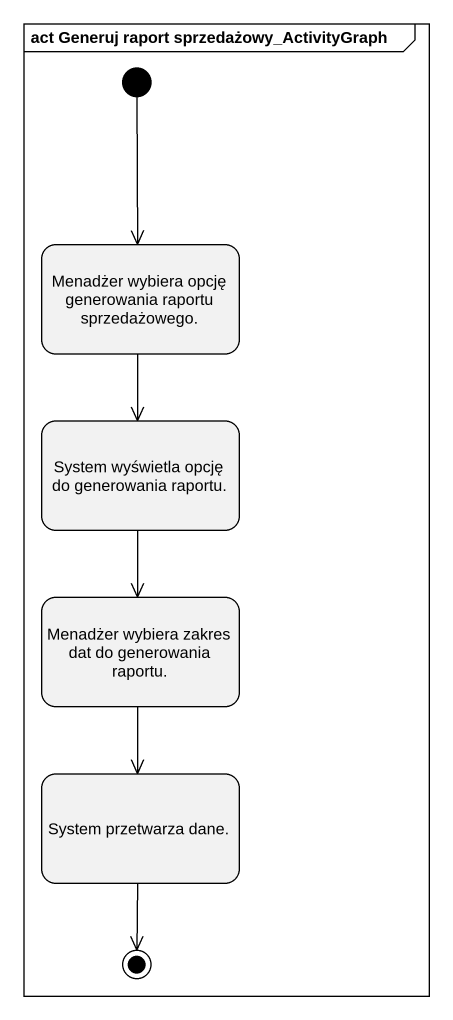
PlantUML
@startuml
mainframe act Generuj raport sprzedażowy_ActivityGraph
hide empty description
state "Menadżer wybiera opcję generowania raportu sprzedażowego." as Menadżer_wybiera_opcję
state "System wyświetla opcję do generowania raportu." as System_wyświetla_opcję_do
state "Menadżer wybiera zakres dat do generowania raportu." as Menadżer_wybiera_zakres_dat
state "System przetwarza dane." as System_przetwarza_dane
[*] --> Menadżer_wybiera_opcję
Menadżer_wybiera_opcję --> System_wyświetla_opcję_do
System_wyświetla_opcję_do --> Menadżer_wybiera_zakres_dat
Menadżer_wybiera_zakres_dat --> System_przetwarza_dane
System_przetwarza_dane --> [*]
@enduml
